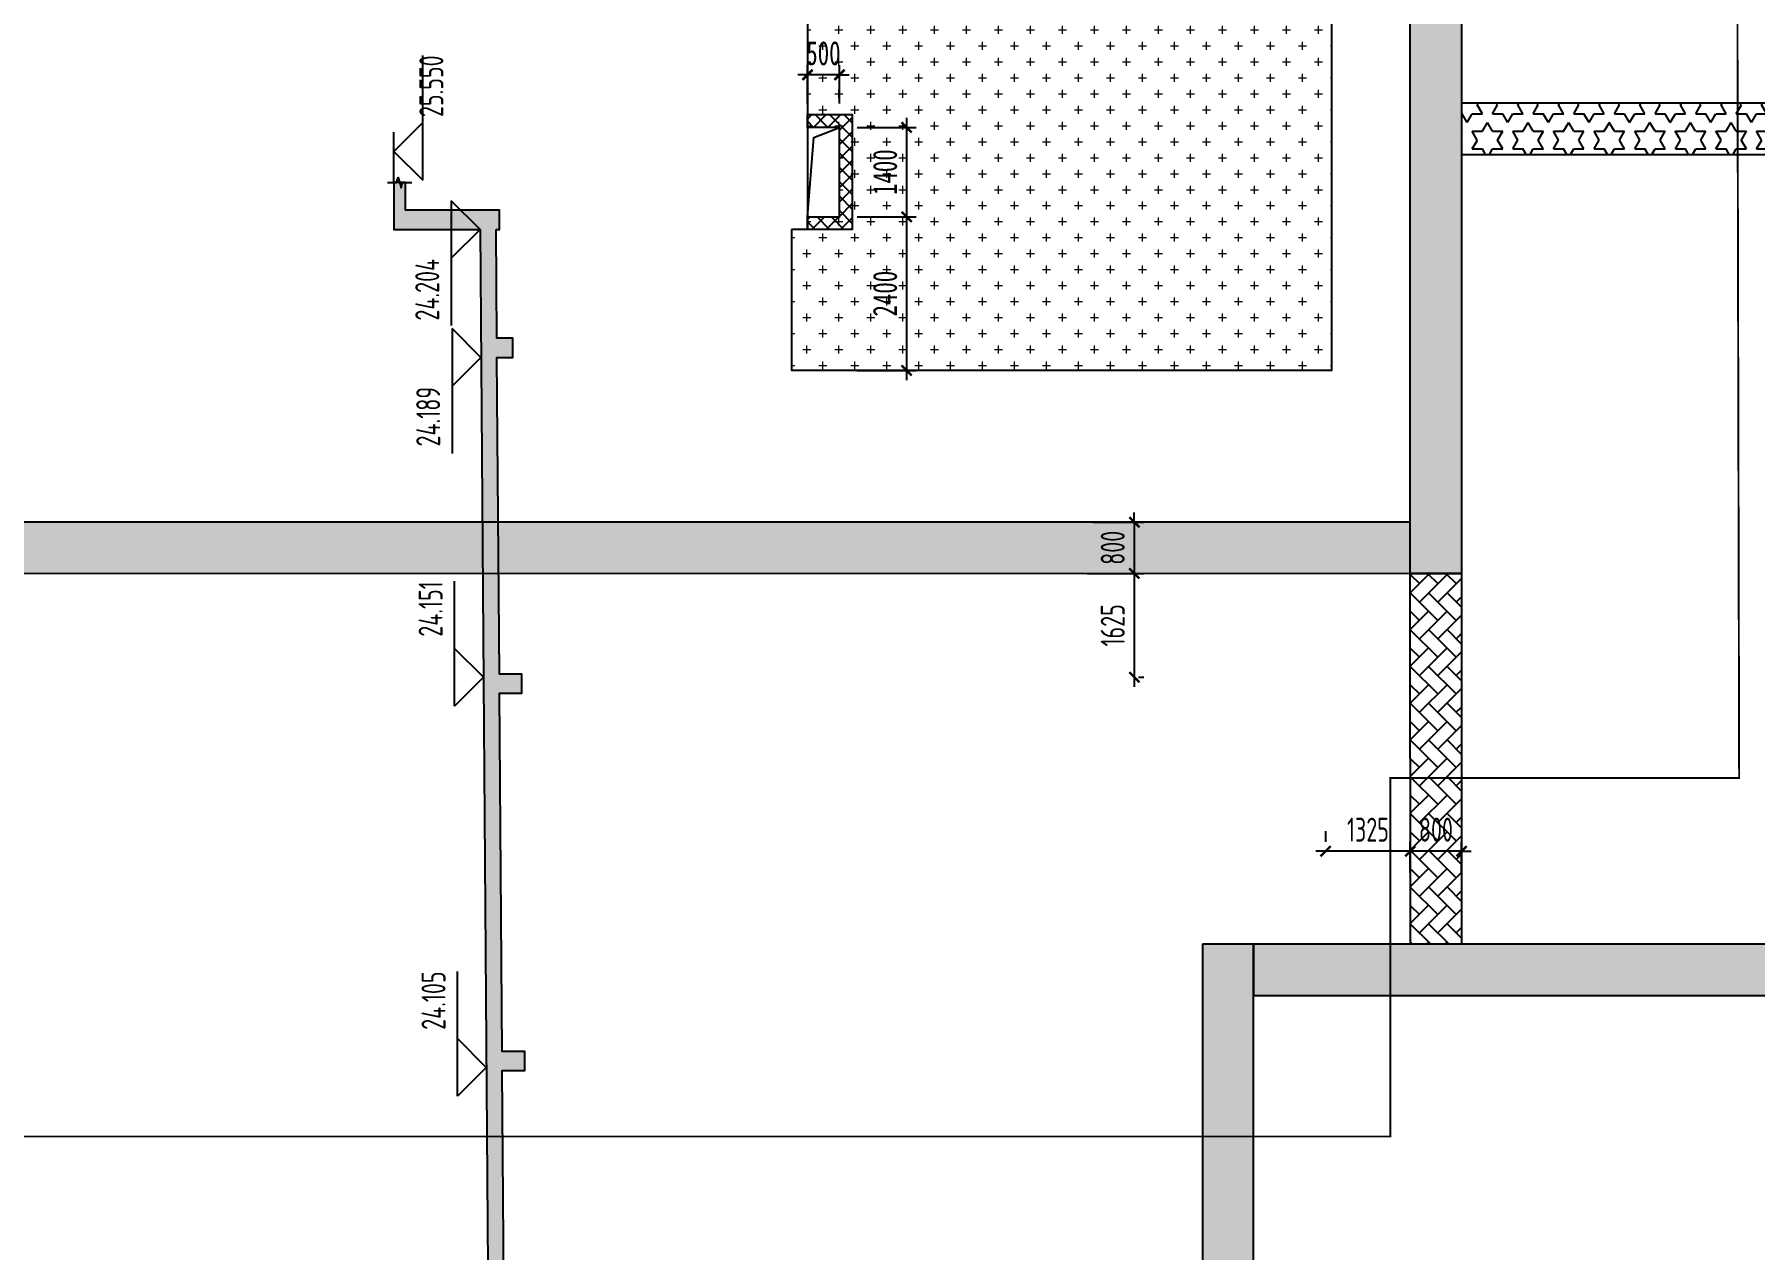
# Model space of a CAD drawing. Extents: x -302153 to 1239823, y 44204 to 1496698.
# Drawn here: x 973739 to 1000631, y 818179 to 837178 of the extents above; entities that cross this region are included whole.
import ezdxf
from ezdxf.enums import TextEntityAlignment as Align

# ---------------------------------------------------------------- set-up
doc = ezdxf.new("R2010")
doc.units = 0
doc.header["$LTSCALE"] = 1500
doc.header["$MEASUREMENT"] = 0
doc.linetypes.add('DASH', pattern=[0.35, 0.25, -0.1])
doc.layers.get('0').update_dxf_attribs({"linetype": 'CONTINUOUS'})
doc.layers.get('Defpoints').update_dxf_attribs({"color": 2, "linetype": 'CONTINUOUS'})
doc.layers.add('HATCH', color=254, linetype='CONTINUOUS', lineweight=0)
for name, color, linetype in [('HATCH1', 181, 'CONTINUOUS'), ('S_HOLE', 201, 'CONTINUOUS'), ('S_HOLE_TEXT', 201, 'CONTINUOUS'), ('S_PLAN_DIMS', 3, 'CONTINUOUS'), ('SD_THIN', 83, 'CONTINUOUS'), ('SE_HACH', 253, 'CONTINUOUS'), ('后浇带', 7, 'CONTINUOUS')]:
    doc.layers.add(name, color=color, linetype=linetype)
doc.layers.add('抗震等级范围线', color=110, linetype='DASH', plot=False)
doc.styles.add('TH-STYLE3', font='tssdeng.shx', dxfattribs={"width": 0.7, "bigfont": 'tssdchn.shx'})
doc.styles.add('TSSD_Dimension', font='', dxfattribs={"width": 0.7})
doc.styles.add('TSSD_Label', font='tssdeng.shx', dxfattribs={"width": 0.7, "bigfont": 'hztxt.shx'})
doc.styles.get('TSSD_Dimension').set_extended_font_data('SimSun')
doc.dimstyles.new('TSSD_150_150', dxfattribs={"dimtxt": 375, "dimasz": 150, "dimexe": 150, "dimexo": 375, "dimgap": 150, "dimtad": 1, "dimdec": 0, "dimzin": 0, "dimdsep": 46, "dimtxsty": 'TSSD_Dimension', "dimblk": 'ARCHTICK', "dimblk1": 'ARCHTICK', "dimblk2": 'ARCHTICK', "dimcen": 0, "dimdle": 150, "dimclrt": 7, "dimadec": 0, "dimazin": 0, "dimtfac": 1, "dimtdec": 0, "dimtix": 1, "dimtmove": 2, "dimatfit": 3, "dimfxl": 1, "dimtolj": 1, "dimtzin": 0, "dimarcsym": 0})

# ---------------------------------------------------------------- blocks, each defined once
blk = doc.blocks.new('_ArchTick')
at = {"color": 0, "const_width": 0.25}
blk.add_lwpolyline([(-0.5303300858904549, -0.5303300858895454), (0.5303300858904549, 0.5303300858895454)], dxfattribs=at)
blk = doc.blocks.new('*D135')
at = {"layer": 'Defpoints', "color": 0, "transparency": 16777216}
for p in [(985823.8950209891, 836544.704385912), (985823.8950209891, 835724.4605820766), (986323.8950210006, 835724.4605820766)]:
    blk.add_point(p, dxfattribs=at)
at = {"layer": 'S_HOLE', "color": 0, "lineweight": -2, "transparency": 16777216}
for p, q in [((985823.8950209891, 836099.4605820766), (985823.8950209891, 836694.704385912)), ((986323.8950210006, 836099.4605820766), (986323.8950210006, 836694.704385912)), ((985823.8950209891, 836544.704385912), (985673.8950209891, 836544.704385912)), ((986323.8950210006, 836544.704385912), (985823.8950209891, 836544.704385912)), ((986323.8950210006, 836544.704385912), (986473.8950210006, 836544.704385912))]:
    blk.add_line(p, q, dxfattribs=at)
at = {"layer": 'S_HOLE', "color": 0, "lineweight": -2, "transparency": 16777216, "xscale": 150, "yscale": 150, "zscale": 150}
blk.add_blockref('_ArchTick', (985823.8950209891, 836544.704385912), dxfattribs=at)
at = {"layer": 'S_HOLE', "color": 0, "lineweight": -2, "transparency": 16777216, "xscale": 150, "yscale": 150, "zscale": 150, "rotation": 180}
blk.add_blockref('_ArchTick', (986323.8950210006, 836544.704385912), dxfattribs=at)
at = {"layer": 'S_HOLE', "color": 7, "transparency": 16777216, "insert": (986073.8950209948, 836882.204385912), "char_height": 375, "attachment_point": 5, "style": 'TSSD_Dimension'}
blk.add_mtext('\\A1;500', dxfattribs=at)
blk = doc.blocks.new('*D136')
at = {"layer": 'Defpoints', "color": 0, "transparency": 16777216}
for p in [(986223.8950210006, 835724.4605820766), (986223.8847569998, 834324.4618639956), (987374.8974070251, 834324.4618639956)]:
    blk.add_point(p, dxfattribs=at)
at = {"layer": 'S_HOLE', "color": 0, "lineweight": -2, "transparency": 16777216}
for p, q in [((987374.8974070251, 835874.4605820766), (987374.8974070251, 834174.4618639956)), ((986598.8950210006, 835724.4605820766), (987524.8974070251, 835724.4605820766)), ((986598.8847569998, 834324.4618639956), (987524.8974070251, 834324.4618639956))]:
    blk.add_line(p, q, dxfattribs=at)
at = {"layer": 'S_HOLE', "color": 0, "lineweight": -2, "transparency": 16777216, "xscale": 150, "yscale": 150, "zscale": 150}
for p, rotation in [((987374.8974070251, 835724.4605820766), 90), ((987374.8974070251, 834324.4618639956), 270)]:
    blk.add_blockref('_ArchTick', p, dxfattribs=dict(at, rotation=rotation))
at = {"layer": 'S_HOLE', "color": 7, "transparency": 16777216, "insert": (987037.3974070249, 835024.4612230362), "char_height": 375, "attachment_point": 5, "rotation": 90, "style": 'TSSD_Dimension'}
blk.add_mtext('\\A1;1400', dxfattribs=at)
blk = doc.blocks.new('*D137')
at = {"layer": 'Defpoints', "color": 0, "transparency": 16777216}
for p in [(986223.8847569998, 834324.4618639956), (986224.0231178546, 831924.3727916009), (987374.8974070251, 831924.3727916009)]:
    blk.add_point(p, dxfattribs=at)
at = {"layer": 'S_HOLE', "color": 0, "lineweight": -2, "transparency": 16777216}
for p, q in [((987374.8974070251, 834474.4618639956), (987374.8974070251, 831774.3727916009)), ((986598.8847569998, 834324.4618639956), (987524.8974070251, 834324.4618639956)), ((986599.0231178546, 831924.3727916009), (987524.8974070251, 831924.3727916009))]:
    blk.add_line(p, q, dxfattribs=at)
at = {"layer": 'S_HOLE', "color": 0, "lineweight": -2, "transparency": 16777216, "xscale": 150, "yscale": 150, "zscale": 150}
for p, rotation in [((987374.8974070251, 834324.4618639956), 90), ((987374.8974070251, 831924.3727916009), 270)]:
    blk.add_blockref('_ArchTick', p, dxfattribs=dict(at, rotation=rotation))
at = {"layer": 'S_HOLE', "color": 7, "transparency": 16777216, "insert": (987037.3974070249, 833124.4173277983), "char_height": 375, "attachment_point": 5, "rotation": 90, "style": 'TSSD_Dimension'}
blk.add_mtext('\\A1;2400', dxfattribs=at)
blk = doc.blocks.new('*D351')
at = {"layer": 'Defpoints', "color": 0, "transparency": 16777216}
for p in [(-211329.468155817, 35273.53919525468), (-210525.3469735472, 33648.99774387269), (-210139.6992231286, 33648.99774387269)]:
    blk.add_point(p, dxfattribs=at)
at = {"layer": 'S_PLAN_DIMS', "color": 0, "lineweight": -2, "transparency": 16777216}
for p, q in [((-210879.468155817, 35273.53919525468), (-209989.6992231286, 35273.53919525468)), ((-210139.6992231286, 35423.53919525468), (-210139.6992231286, 33498.99774387269)), ((-210075.3469735472, 33648.99774387269), (-209989.6992231286, 33648.99774387269))]:
    blk.add_line(p, q, dxfattribs=at)
at = {"layer": 'S_PLAN_DIMS', "color": 0, "lineweight": -2, "transparency": 16777216, "xscale": 150, "yscale": 150, "zscale": 150}
for p, rotation in [((-210139.6992231286, 35273.53919525468), 90), ((-210139.6992231286, 33648.99774387269), 270)]:
    blk.add_blockref('_ArchTick', p, dxfattribs=dict(at, rotation=rotation))
at = {"layer": 'S_PLAN_DIMS', "color": 7, "transparency": 16777216, "insert": (-210477.1992231286, 34461.26846956366), "char_height": 375, "attachment_point": 5, "rotation": 90, "style": 'TH-STYLE3'}
blk.add_mtext('\\A1;1625', dxfattribs=at)
blk = doc.blocks.new('*D394')
at = {"layer": 'Defpoints', "color": 0, "transparency": 16777216}
for p in [(-205824.9247355743, 30929.02246527676), (-205824.9247355743, 30140.34073114535), (-205024.9226600411, 30140.34653767385)]:
    blk.add_point(p, dxfattribs=at)
at = {"layer": 'S_PLAN_DIMS', "color": 0, "lineweight": -2, "transparency": 16777216}
for p, q in [((-205824.9247355743, 30929.02246527676), (-205974.9247355743, 30929.02246527676)), ((-205824.9247355743, 30590.34073114535), (-205824.9247355743, 31079.02246527676)), ((-205024.9226600411, 30929.02246527676), (-205824.9247355743, 30929.02246527676)), ((-205024.9226600411, 30590.34653767385), (-205024.9226600411, 31079.02246527676)), ((-205024.9226600411, 30929.02246527676), (-204874.9226600411, 30929.02246527676))]:
    blk.add_line(p, q, dxfattribs=at)
at = {"layer": 'S_PLAN_DIMS', "color": 0, "lineweight": -2, "transparency": 16777216, "xscale": 150, "yscale": 150, "zscale": 150}
blk.add_blockref('_ArchTick', (-205824.9247355743, 30929.02246527676), dxfattribs=at)
at = {"layer": 'S_PLAN_DIMS', "color": 0, "lineweight": -2, "transparency": 16777216, "xscale": 150, "yscale": 150, "zscale": 150, "rotation": 180}
blk.add_blockref('_ArchTick', (-205024.9226600411, 30929.02246527676), dxfattribs=at)
at = {"layer": 'S_PLAN_DIMS', "color": 7, "transparency": 16777216, "insert": (-205424.9236978077, 31266.52246527676), "char_height": 375, "attachment_point": 5, "style": 'TH-STYLE3'}
blk.add_mtext('\\A1;800', dxfattribs=at)
blk = doc.blocks.new('*D395')
at = {"layer": 'Defpoints', "color": 0, "transparency": 16777216}
for p in [(-207149.9999999763, 30929.02246527676), (-207149.9999999763, 30790.80447546602), (-205824.9247355743, 30140.34073114535)]:
    blk.add_point(p, dxfattribs=at)
at = {"layer": 'S_PLAN_DIMS', "color": 0, "lineweight": -2, "transparency": 16777216}
for p, q in [((-207149.9999999763, 31240.80447546602), (-207149.9999999763, 31079.02246527676)), ((-205674.9247355743, 30929.02246527676), (-207299.9999999763, 30929.02246527676)), ((-205824.9247355743, 30590.34073114535), (-205824.9247355743, 31079.02246527676))]:
    blk.add_line(p, q, dxfattribs=at)
at = {"layer": 'S_PLAN_DIMS', "color": 0, "lineweight": -2, "transparency": 16777216, "xscale": 150, "yscale": 150, "zscale": 150, "rotation": 180}
blk.add_blockref('_ArchTick', (-207149.9999999763, 30929.02246527676), dxfattribs=at)
at = {"layer": 'S_PLAN_DIMS', "color": 0, "lineweight": -2, "transparency": 16777216, "xscale": 150, "yscale": 150, "zscale": 150}
blk.add_blockref('_ArchTick', (-205824.9247355743, 30929.02246527676), dxfattribs=at)
at = {"layer": 'S_PLAN_DIMS', "color": 7, "transparency": 16777216, "insert": (-206487.4623677753, 31266.52246527676), "char_height": 375, "attachment_point": 5, "style": 'TH-STYLE3'}
blk.add_mtext('\\A1;1325', dxfattribs=at)
blk = doc.blocks.new('*D396')
at = {"layer": 'Defpoints', "color": 0, "transparency": 16777216}
for p in [(-211231.0044328144, 36073.53568352759), (-211329.468155817, 35273.53919525468), (-210139.6992231286, 35273.53919525468)]:
    blk.add_point(p, dxfattribs=at)
at = {"layer": 'S_PLAN_DIMS', "color": 0, "lineweight": -2, "transparency": 16777216}
for p, q in [((-210781.0044328144, 36073.53568352759), (-209989.6992231286, 36073.53568352759)), ((-210139.6992231286, 36073.53568352759), (-210139.6992231286, 36223.53568352759)), ((-210139.6992231286, 36073.53568352759), (-210139.6992231286, 35273.53919525468)), ((-210879.468155817, 35273.53919525468), (-209989.6992231286, 35273.53919525468)), ((-210139.6992231286, 35273.53919525468), (-210139.6992231286, 35123.53919525468))]:
    blk.add_line(p, q, dxfattribs=at)
at = {"layer": 'S_PLAN_DIMS', "color": 0, "lineweight": -2, "transparency": 16777216, "xscale": 150, "yscale": 150, "zscale": 150}
for p, rotation in [((-210139.6992231286, 36073.53568352759), 270), ((-210139.6992231286, 35273.53919525468), 90)]:
    blk.add_blockref('_ArchTick', p, dxfattribs=dict(at, rotation=rotation))
at = {"layer": 'S_PLAN_DIMS', "color": 7, "transparency": 16777216, "insert": (-210477.1992231286, 35673.5374393911), "char_height": 375, "attachment_point": 5, "rotation": 90, "style": 'TH-STYLE3'}
blk.add_mtext('\\A1;800', dxfattribs=at)
blk = doc.blocks.new('A$C1DF81372')
at = {"layer": '后浇带'}
h = blk.add_hatch(dxfattribs=at)
h.set_pattern_fill('STARS', color=8, scale=50, style=0)
h.set_pattern_definition([(0, (-1201073.905401113, -1053477.371855457), (0, 274.963), [158.75, -158.75]), (59.99999999999999, (-1201073.905401113, -1053477.371855457), (-238.1249431007806, 137.4815), [158.75, -158.75]), (120, (-1200994.530401113, -1053339.890355457), (-238.1249431007806, -137.4814999999999), [158.7499999999983, -158.7499999999983])])
h.paths.add_polyline_path([(-205824.9280563631, 35274.09119303501), (-205024.9259807878, 35274.09119303501), (-205025.0451255804, 53450.00175915821), (-205825.0472011557, 53450.00175915821)])
h = blk.add_hatch(dxfattribs=at)
h.set_pattern_fill('STARS', color=8, scale=50, style=0)
h.set_pattern_definition([(0, (-2716627.668245648, -2198004.420616105), (0, 274.963), [158.75, -158.75]), (59.99999999999999, (-2716627.668245648, -2198004.420616105), (-238.1249431007806, 137.4815), [158.75, -158.75]), (120, (-2716548.293245648, -2197866.939116105), (-238.1249431007806, -137.4814999999999), [158.7499999999971, -158.7499999999971])])
h.paths.add_polyline_path([(-205024.9680210783, 41825.32354588481), (-188925.1256531698, 41823.45523317764), (-188925.1256531698, 42623.45523317764), (-205024.9680210783, 42625.32354588481)])
h = blk.add_hatch(dxfattribs=at)
h.set_pattern_fill('STARS', color=8, scale=50, style=0)
h.set_pattern_definition([(0, (-2899659.539829536, -2204554.351636952), (0, 274.963), [158.75, -158.75]), (59.99999999999999, (-2899659.539829536, -2204554.351636952), (-238.1249431007806, 137.4815), [158.75, -158.75]), (120, (-2899580.164829536, -2204416.870136952), (-238.1249431007806, -137.4814999999999), [158.7499999999972, -158.7499999999972])])
h.paths.add_polyline_path([(-254449.8408767757, 35275.07709137397), (-205824.9305640926, 35273.34287489695), (-205824.9305640926, 36073.34287489695), (-254556.5871202738, 36075.08089849842)])
h = blk.add_hatch(dxfattribs=at)
h.set_pattern_fill('AR-HBONE', color=8, scale=2, angle=-90.00000000000001)
h.set_pattern_definition([(315, (-2458056.048997926, 2788297.681413932), (287.3681958742129, -8.121039061851968e-14), [609.6, -203.2]), (44.99999999999999, (-2457912.364997925, 2788153.997413931), (287.3681958742129, -8.121039061851968e-14), [609.6, -203.2])])
h.paths.add_polyline_path([(-205824.9199012571, 29474.28633867903), (-205024.9178256819, 29474.28633867903), (-205024.959921487, 35274.09119303501), (-205824.9619970623, 35274.09119303501)])
h = blk.add_hatch(dxfattribs=at)
h.set_pattern_fill('STARS', color=8, scale=50, angle=-90.00000000000001, style=0)
h.set_pattern_definition([(270, (-2448902.916860502, 2678203.235574814), (274.963, -5.050988367509304e-14), [158.75, -158.75]), (329.9999999999999, (-2448902.916860502, 2678203.235574814), (137.4815000000001, 238.1249431007805), [158.75, -158.75]), (29.99999999999998, (-2448765.435360502, 2678123.860574814), (-137.4814999999999, 238.1249431007806), [158.7499999999995, -158.7499999999995])])
h.paths.add_polyline_path([(-209074.950201968, 29476.18241395662), (-209075.0813723776, -300.0022748103365), (-208275.0813723776, -300.0022748103365), (-208274.950201968, 29476.18241395662)])
h = blk.add_hatch(dxfattribs=at)
h.set_pattern_fill('STARS', color=8, scale=50, style=0)
h.set_pattern_definition([(0, (-2847554.897319708, -2211153.219110865), (0, 274.963), [158.75, -158.75]), (59.99999999999999, (-2847554.897319708, -2211153.219110865), (-238.1249431007806, 137.4815), [158.75, -158.75]), (120, (-2847475.522319708, -2211015.737610865), (-238.1249431007806, -137.4814999999999), [158.7499999999971, -158.7499999999971])])
h.paths.add_polyline_path([(-208274.9519638771, 28676.22231806628), (-158774.9495812118, 28674.48803649656), (-158774.9495812118, 29474.48803649656), (-208274.9519638771, 29476.22231806628)])
at = {"layer": '后浇带', "color": 8}
for points, elevation in [([(-205825.0472011557, 53450.00175915821), (-205025.0451255804, 53450.00175915821), (-205024.9259807878, 35274.09119303501), (-205824.9280563631, 35274.09119303501)], -1000), ([(-254449.8408767757, 35275.07709137397), (-205824.9305640926, 35273.34287489695), (-205824.9305640926, 36073.34287489695), (-254556.5871202738, 36075.08089849842)], -1000), ([(-205824.9619970623, 35274.09119303501), (-205024.959921487, 35274.09119303501), (-205024.9178256819, 29474.28633867903), (-205824.9199012571, 29474.28633867903)], -1000), ([(-209074.950201968, 29476.18241395662), (-209075.0813723776, -300.0022748103365), (-208275.0813723776, -300.0022748103365), (-208274.950201968, 29476.18241395662)], -1000), ([(-208274.9519638771, 28676.22231806628), (-158774.9495812118, 28674.48802730744), (-158774.9495812118, 29474.48802730744), (-208274.9519638771, 29476.22231806628)], -1000.000801962096)]:
    blk.add_lwpolyline(points, close=True, dxfattribs=dict(at, elevation=elevation))
blk.add_lwpolyline([(-205024.9680210783, 41825.32354588481), (-188925.1256531698, 41823.45523317764), (-188925.1256531698, 42623.45523317764), (-205024.9680210783, 42625.32354588481)], close=True, dxfattribs=at)
at = {"layer": 'S_PLAN_DIMS'}
for base, p1, p2, picture, middle in [((-210139.6992231286, 35273.53919525468), (-211231.0044328144, 36073.53568352759), (-211329.468155817, 35273.53919525468), '*D396', (-210477.1992231286, 35673.5374393911)), ((-210139.6992231286, 33648.99774387269), (-211329.468155817, 35273.53919525468), (-210525.3469735472, 33648.99774387269), '*D351', (-210477.1992231286, 34461.26846956366))]:
    dim = blk.add_linear_dim(base=base, p1=p1, p2=p2, angle=90, dimstyle='TSSD_150_150', dxfattribs=at)
    dim.commit()
    dim.dimension.update_dxf_attribs({"geometry": picture, "text_midpoint": middle})
for base, p1, p2, picture, middle in [((-207149.9999999763, 30929.02246527676), (-205824.9247355743, 30140.34073114535), (-207149.9999999763, 30790.80447546602), '*D395', (-206487.4623677753, 31266.52246527676)), ((-205824.9247355743, 30929.02246527676), (-205024.9226600411, 30140.34653767385), (-205824.9247355743, 30140.34073114535), '*D394', (-205424.9236978077, 31266.52246527676))]:
    dim = blk.add_linear_dim(base=base, p1=p1, p2=p2, dimstyle='TSSD_150_150', dxfattribs=at)
    dim.commit()
    dim.dimension.update_dxf_attribs({"geometry": picture, "text_midpoint": middle})

msp = doc.modelspace()

# ---------------------------------------------------------------- hatches: boundary and pattern name
at = {"layer": 'HATCH'}
h = msp.add_hatch(dxfattribs=at)
h.set_pattern_fill('CROSS', color=8, scale=1000)
h.set_pattern_definition([(0, (0, 0), (250, 250), [125, -375]), (90, (62.5, -62.5), (-250, 250), [125, -375])])
h.paths.add_polyline_path([(986323.8847569997, 834324.4618639956), (985824.0040139821, 834324.4593009729), (985824.0065403401, 834127.3695992858), (985573.9155489907, 834127.3094134424), (985573.9375488253, 831927.3420998729), (994023.8950209867, 831927.3420998729), (994023.8950209867, 848127.4297881109), (984923.8950209926, 848127.4297881109), (984923.8040077143, 846027.3094134424), (985223.8950210279, 846027.3094134424), (985223.8950210279, 842827.369613992), (985227.7141865812, 842827.3696629474), (985227.7141865812, 845827.3695992866), (986023.8950209889, 845827.3695992868), (986023.8950209888, 842827.3696629473), (985823.8950208949, 842827.3773049815), (985823.986068322, 835724.4607162264), (986323.8950210006, 835724.4605820765)])
h.paths.add_polyline_path([(986223.8950210006, 834324.4613512962), (985824.0040139821, 834324.4593009729), (986223.8950210006, 834324.4593009729)])
at = {"layer": 'HATCH1'}
h = msp.add_hatch(dxfattribs=at)
h.set_pattern_fill('HOLE_MATETIEL', color=256, scale=20, style=0)
h.set_pattern_definition([(45, (0, 0), (-112.2532015133644, 112.2532015133644), []), (135, (0, 0), (-112.2532015133644, -112.2532015133644), [])])
h.paths.add_polyline_path([(985824.0059713866, 835924.4005303766), (986523.8950210006, 835924.4605820766), (986523.8950210006, 834127.3784973763), (985823.9155489906, 834127.3733700576), (985823.9052849897, 834324.45930034), (986323.8847569998, 834324.4618639956), (986323.8950210006, 835724.4605820766), (985824.0059713519, 835724.4607162209)])
at = {"layer": 'SD_THIN'}
h = msp.add_hatch(dxfattribs=at)
h.set_pattern_fill('ARMORED', color=256, scale=20, style=0)
h.set_pattern_definition([(49.99999999999999, (516.9648963604122, 0), (143.4520365201507, -12.55042699651902), [15, -165]), (355, (516.9648963604122, 0), (-27.7502667226, 150.4384267400024), [12, -132]), (100.4514, (528.9192323604123, -1.045868), (115.7018763428043, 137.8879084121907), [12.748038, -140.2284224]), (46.18420000000002, (516.9648963604122, 40), (213.4482097251289, -33.10380286580362), [22.49999999999999, -247.4999999999999]), (96.6356, (534.7522453604122, 37.2413386), (186.9325411097407, 194.8235741800883), [19.1220576, -210.3426]), (351.1842, (516.9648963604122, 40), (186.9323890267254, 194.8237201850649), [18, -198]), (21, (536.9648963604122, 30), (119.3814104236923, -80.52377813306776), [15, -165]), (326.0000000000001, (536.9648963604122, 30), (48.66306638431634, 145.0300090093706), [12, -132]), (71.4514, (546.9133429604123, 23.2896788), (168.044525716298, 64.50609934199048), [12.748038, -140.2284224]), (37.50000000000001, (516.9648963604122, 0), (2.431971063458134, 66.5787707662623), [0, -130.4, 0, -134, 0, -132.5]), (7.499999999999999, (516.9648963604122, 0), (52.61390748842972, 78.88234237647205), [0, -76.39999999999999, 0, -127.4, 0, -50.5]), (327.5, (472.3648963604122, 0), (106.7644872344818, -4.510974346875951), [0, -50, 0, -156, 0, -207]), (317.5, (452.3648963604122, 0), (116.6372338684772, 20.02099646646354), [0, -65, 0, -103.6, 0, -147]), (45, (516.9648963604122, 0), (-70.71067811865474, 70.71067811865476), [])])
h.paths.add_polyline_path([(980955.2314565633, 834127.3695992855), (981008.8008717508, 834127.3695992855), (981008.8008717508, 834427.3695992855), (979538.8008717508, 834427.3695992855), (979538.8008717508, 834860.5163170388), (979358.8008717508, 834860.5163170388), (979358.8008717508, 834127.3695992855), (980705.2244334454, 834127.3695992855), (981017.4209434532, 792477.3695996379), (981983.5787656907, 792477.3695996377), (981983.5787656776, 792677.3695996543), (981265.9288236651, 792677.3695996543), (981210.835321902, 800027.3695992464), (981558.5795844264, 800027.3695992464), (981558.5795844264, 800327.3695992464), (981208.5866075441, 800327.3695992464), (981171.8576063671, 805227.3695991556), (981521.8505832494, 805227.3695991556), (981521.8505832494, 805577.3695991556), (981169.234106283, 805577.3695991556), (981127.258104937, 811177.3695991758), (981477.2510818192, 811177.3695991758), (981477.2510818192, 811527.3695991758), (981124.6346048529, 811527.3695991758), (981091.2786751891, 815977.3696022272), (981441.2716520713, 815977.3696022272), (981441.2716520713, 816327.3696022272), (981088.655175105, 816327.3696022272), (981053.8001025819, 820977.3695991503), (981403.793079464, 820977.3695991503), (981403.793079464, 821277.3695991503), (981051.5513882241, 821277.3695991503), (981009.5753868773, 826877.369599273), (981359.5683637593, 826877.369599273), (981359.5683637593, 827177.369599273), (981007.3266725194, 827177.369599273), (980970.223122935, 832127.3379385687), (981217.9673854593, 832127.3379385687), (981217.9673854593, 832427.3379385687), (980967.9744085773, 832427.3379385687)])

# ---------------------------------------------------------------- linework, layer by layer
at = {"layer": 'HATCH1'}
msp.add_lwpolyline([(985824.0059713866, 835924.4005303766), (986523.8950210006, 835924.4605820766), (986523.8950210006, 834127.3784973763), (985823.9155489906, 834127.3733700576), (985823.9052849897, 834324.45930034), (986323.8847569998, 834324.4618639956), (986323.8950210006, 835724.4605820766), (985824.0059713519, 835724.4607162209), (985824.0059713866, 835924.4005303766)], dxfattribs=at)
at = {"layer": 'S_HOLE'}
msp.add_lwpolyline([(986323.8950210006, 835724.4605820766), (985823.8950209891, 835724.4605820766), (985823.8950209891, 834324.4605821678), (986323.8950210006, 834324.4605821678)], close=True, dxfattribs=at)
msp.add_lwpolyline([(985823.8950209891, 834324.4605821678), (985923.5526031274, 835566.7587604541), (986323.8950209953, 835724.459848933)], dxfattribs=at)
at = {"layer": 'SD_THIN', "color": 2}
for p, q in [((979808.8008864572, 835799.2772614524, 3.741426031367035e-08), (979808.8008864572, 836849.2772614524, 3.741426031367035e-08)), ((979358.8008864572, 835349.2772614524, 3.741426031367035e-08), (979808.8008864572, 835799.2772614524, 3.741426031367035e-08)), ((979358.8008717508, 834860.5163170388), (979358.8008717508, 835649.4417688027)), ((979808.8008864572, 834899.2772614524, 3.741426031367035e-08), (979808.8008864572, 835799.2772614524, 3.741426031367035e-08)), ((979358.8008864572, 835349.2772614524, 3.741426031367035e-08), (979808.8008864572, 834899.2772614524, 3.741426031367035e-08)), ((980705.224433448, 834127.3695992882), (980255.224433448, 834577.3695992882)), ((980255.224433448, 834577.3695992882), (980255.224433448, 833677.3695992882)), ((980705.224433448, 834127.3695992882), (980255.224433448, 833677.3695992882)), ((980255.224433448, 833677.3695992882), (980255.224433448, 832627.3695992882)), ((980720.2160996204, 832127.3379646984), (980270.2160996204, 832577.3379646984)), ((980270.2160996204, 832577.3379646984), (980270.2160996204, 831677.3379646984)), ((980720.2160996204, 832127.3379646984), (980270.2160996204, 831677.3379646984)), ((980270.2160996204, 831677.3379646984), (980270.2160996204, 830627.3379646984)), ((980307.694435127, 827577.3695992805), (980307.694435127, 828627.3695992805)), ((980757.694435127, 827127.3695992805), (980307.694435127, 827577.3695992805)), ((980307.694435127, 826677.3695992805), (980307.694435127, 827577.3695992805)), ((980757.694435127, 827127.3695992805), (980307.694435127, 826677.3695992805)), ((980353.418293736, 821477.3695992805), (980353.418293736, 822527.3695992805)), ((980803.418293736, 821027.3695992805), (980353.418293736, 821477.3695992805)), ((980353.418293736, 820577.3695992805), (980353.418293736, 821477.3695992805)), ((980803.418293736, 821027.3695992805), (980353.418293736, 820577.3695992805))]:
    msp.add_line(p, q, dxfattribs=at)
at = {"layer": 'SD_THIN'}
for points in [[(979258.0008717508, 834860.5163170388), (979402.0008717508, 834860.5163170388), (979427.2008717507, 834939.7163170388), (979470.4008717509, 834781.3163170388), (979495.6008717509, 834860.5163170388), (979639.6008717509, 834860.5163170388)], [(980955.2314565633, 834127.3695992855), (981008.8008717508, 834127.3695992855), (981008.8008717508, 834427.3695992855), (979538.8008717508, 834427.3695992855), (979538.8008717508, 834860.5163170388), (979358.8008717508, 834860.5163170388), (979358.8008717508, 834127.3695992855), (980705.2244334454, 834127.3695992855), (981017.4209434532, 792477.3695996379)], [(981088.655175105, 816327.3696022272), (981053.8001025819, 820977.3695991503), (981403.793079464, 820977.3695991503), (981403.793079464, 821277.3695991503), (981051.5513882241, 821277.3695991503), (981009.5753868773, 826877.369599273), (981359.5683637593, 826877.369599273), (981359.5683637593, 827177.369599273), (981007.3266725194, 827177.369599273), (980970.223122935, 832127.3379385687), (981217.9673854593, 832127.3379385687), (981217.9673854593, 832427.3379385687), (980967.9744085773, 832427.3379385687), (980955.2314565633, 834127.3695992857)]]:
    msp.add_lwpolyline(points, dxfattribs=at)
at = {"layer": 'SE_HACH', "color": 8}
msp.add_lwpolyline([(985573.9155489907, 834127.3094134424), (985573.9375488253, 831927.3420998729), (994023.8950209867, 831927.3420998729), (994023.8950209867, 848127.4297881109), (984923.8950209926, 848127.4297881109), (984923.8040077143, 846027.3094134424), (985223.8950210279, 846027.3094134424), (985223.8950210279, 842827.369613992), (985823.8950208949, 842827.3773049815), (985824.0065403401, 834127.3695992858), (985573.9155489907, 834127.3094134424)], dxfattribs=at)
at = {"layer": '抗震等级范围线', "ltscale": 2, "const_width": 30}
msp.add_lwpolyline([(1000389.360535324, 825549.933293689), (1000311.847505439, 860196.2572677601), (939567.9122556485, 860196.2572677601), (926816.7720295959, 857099.8765805607), (936416.0528470959, 821907.9931445271), (944240.2871957514, 824233.437556531), (945848.2901887521, 818647.5644380711), (951381.2130121998, 819946.6195791024), (994937.6070167553, 819946.6195791024), (994937.6070167553, 825549.933293689), (1000389.360535324, 825549.933293689)], dxfattribs=at)

# ---------------------------------------------------------------- block references
at = {"layer": 'S_HOLE_TEXT'}
msp.add_blockref('A$C1DF81372', (1201073.895020963, 793477.3718554087), dxfattribs=at)

# ---------------------------------------------------------------- texts
at = {"layer": 'SD_THIN', "color": 2, "style": 'TSSD_Label', "width": 0.7}
for s, p in [('25.550', (980244.3778095341, 836849.2772614524, 3.741426031367035e-08)), ('24.204', (980180.224433448, 833667.2734454421)), ('24.189', (980195.2160996204, 831667.2418108523)), ('24.151', (980232.694435127, 828627.3695992805)), ('24.105', (980278.418293736, 822527.3695992805))]:
    msp.add_text(s, height=375, rotation=90, dxfattribs=at).set_placement(p, align=Align.BOTTOM_RIGHT)

# ---------------------------------------------------------------- dimensions: what is measured, and where the dimension line sits
at = {"layer": 'S_HOLE'}
dim = msp.add_linear_dim(base=(985823.8950209891, 836544.704385912), p1=(986323.8950210006, 835724.4605820766), p2=(985823.8950209891, 835724.4605820766), dimstyle='TSSD_150_150', dxfattribs=at)
dim.commit()
dim.dimension.update_dxf_attribs({"geometry": '*D135', "text_midpoint": (986073.8950209948, 836882.204385912)})
for base, p1, p2, picture, middle in [((987374.8974070251, 834324.4618639956), (986223.8950210006, 835724.4605820766), (986223.8847569998, 834324.4618639956), '*D136', (987037.3974070249, 835024.4612230362)), ((987374.8974070251, 831924.3727916009), (986223.8847569998, 834324.4618639956), (986224.0231178546, 831924.3727916009), '*D137', (987037.3974070249, 833124.4173277983))]:
    dim = msp.add_linear_dim(base=base, p1=p1, p2=p2, angle=90, dimstyle='TSSD_150_150', dxfattribs=at)
    dim.commit()
    dim.dimension.update_dxf_attribs({"geometry": picture, "text_midpoint": middle})

doc.saveas('drawing.dxf')
